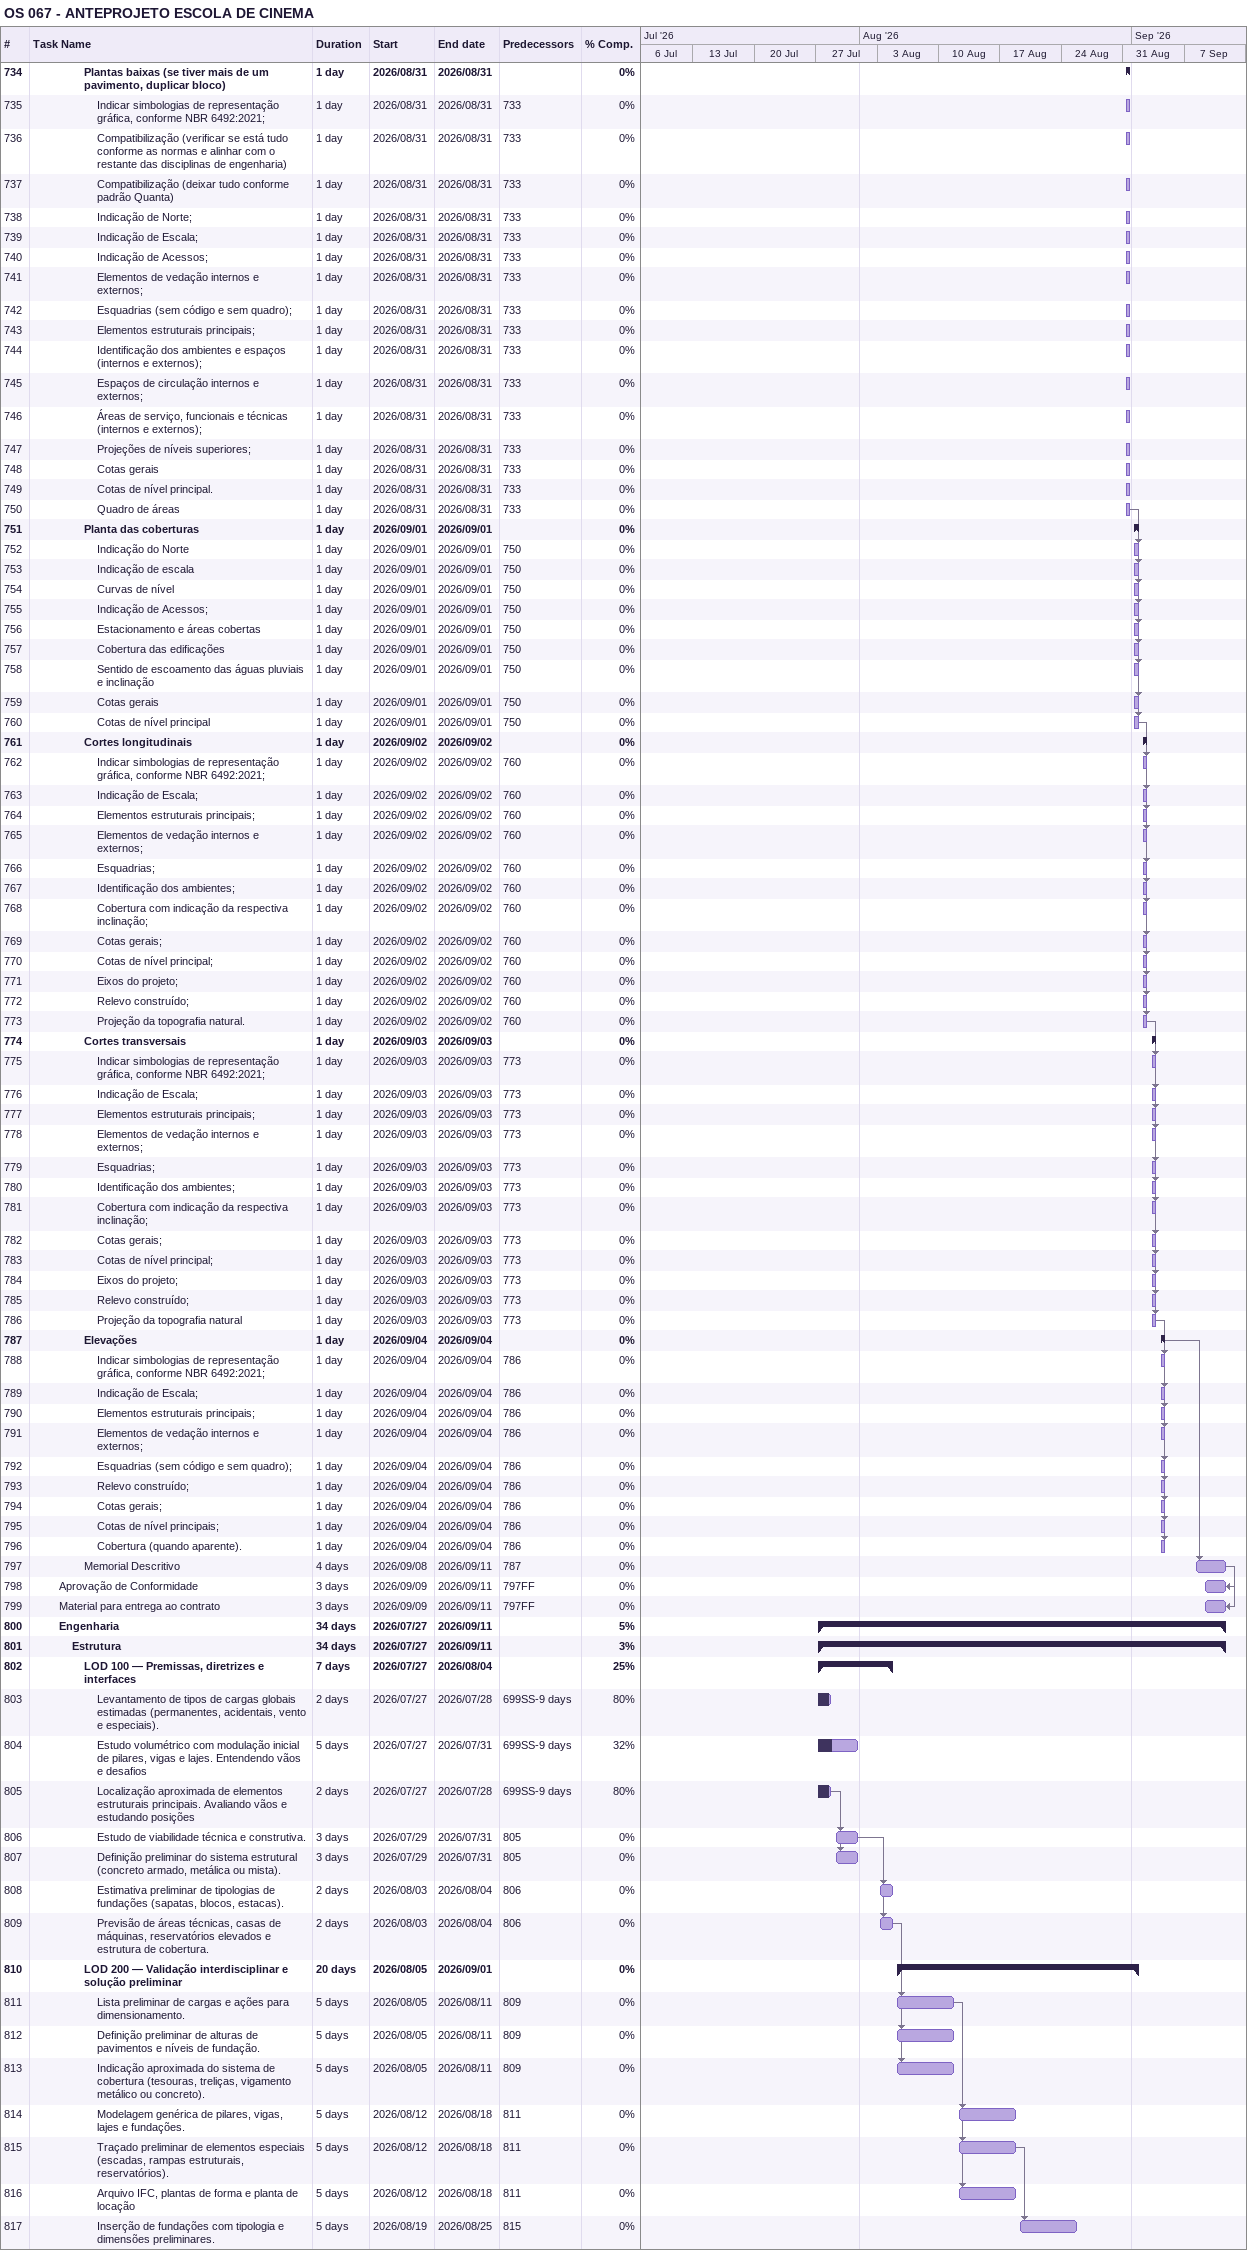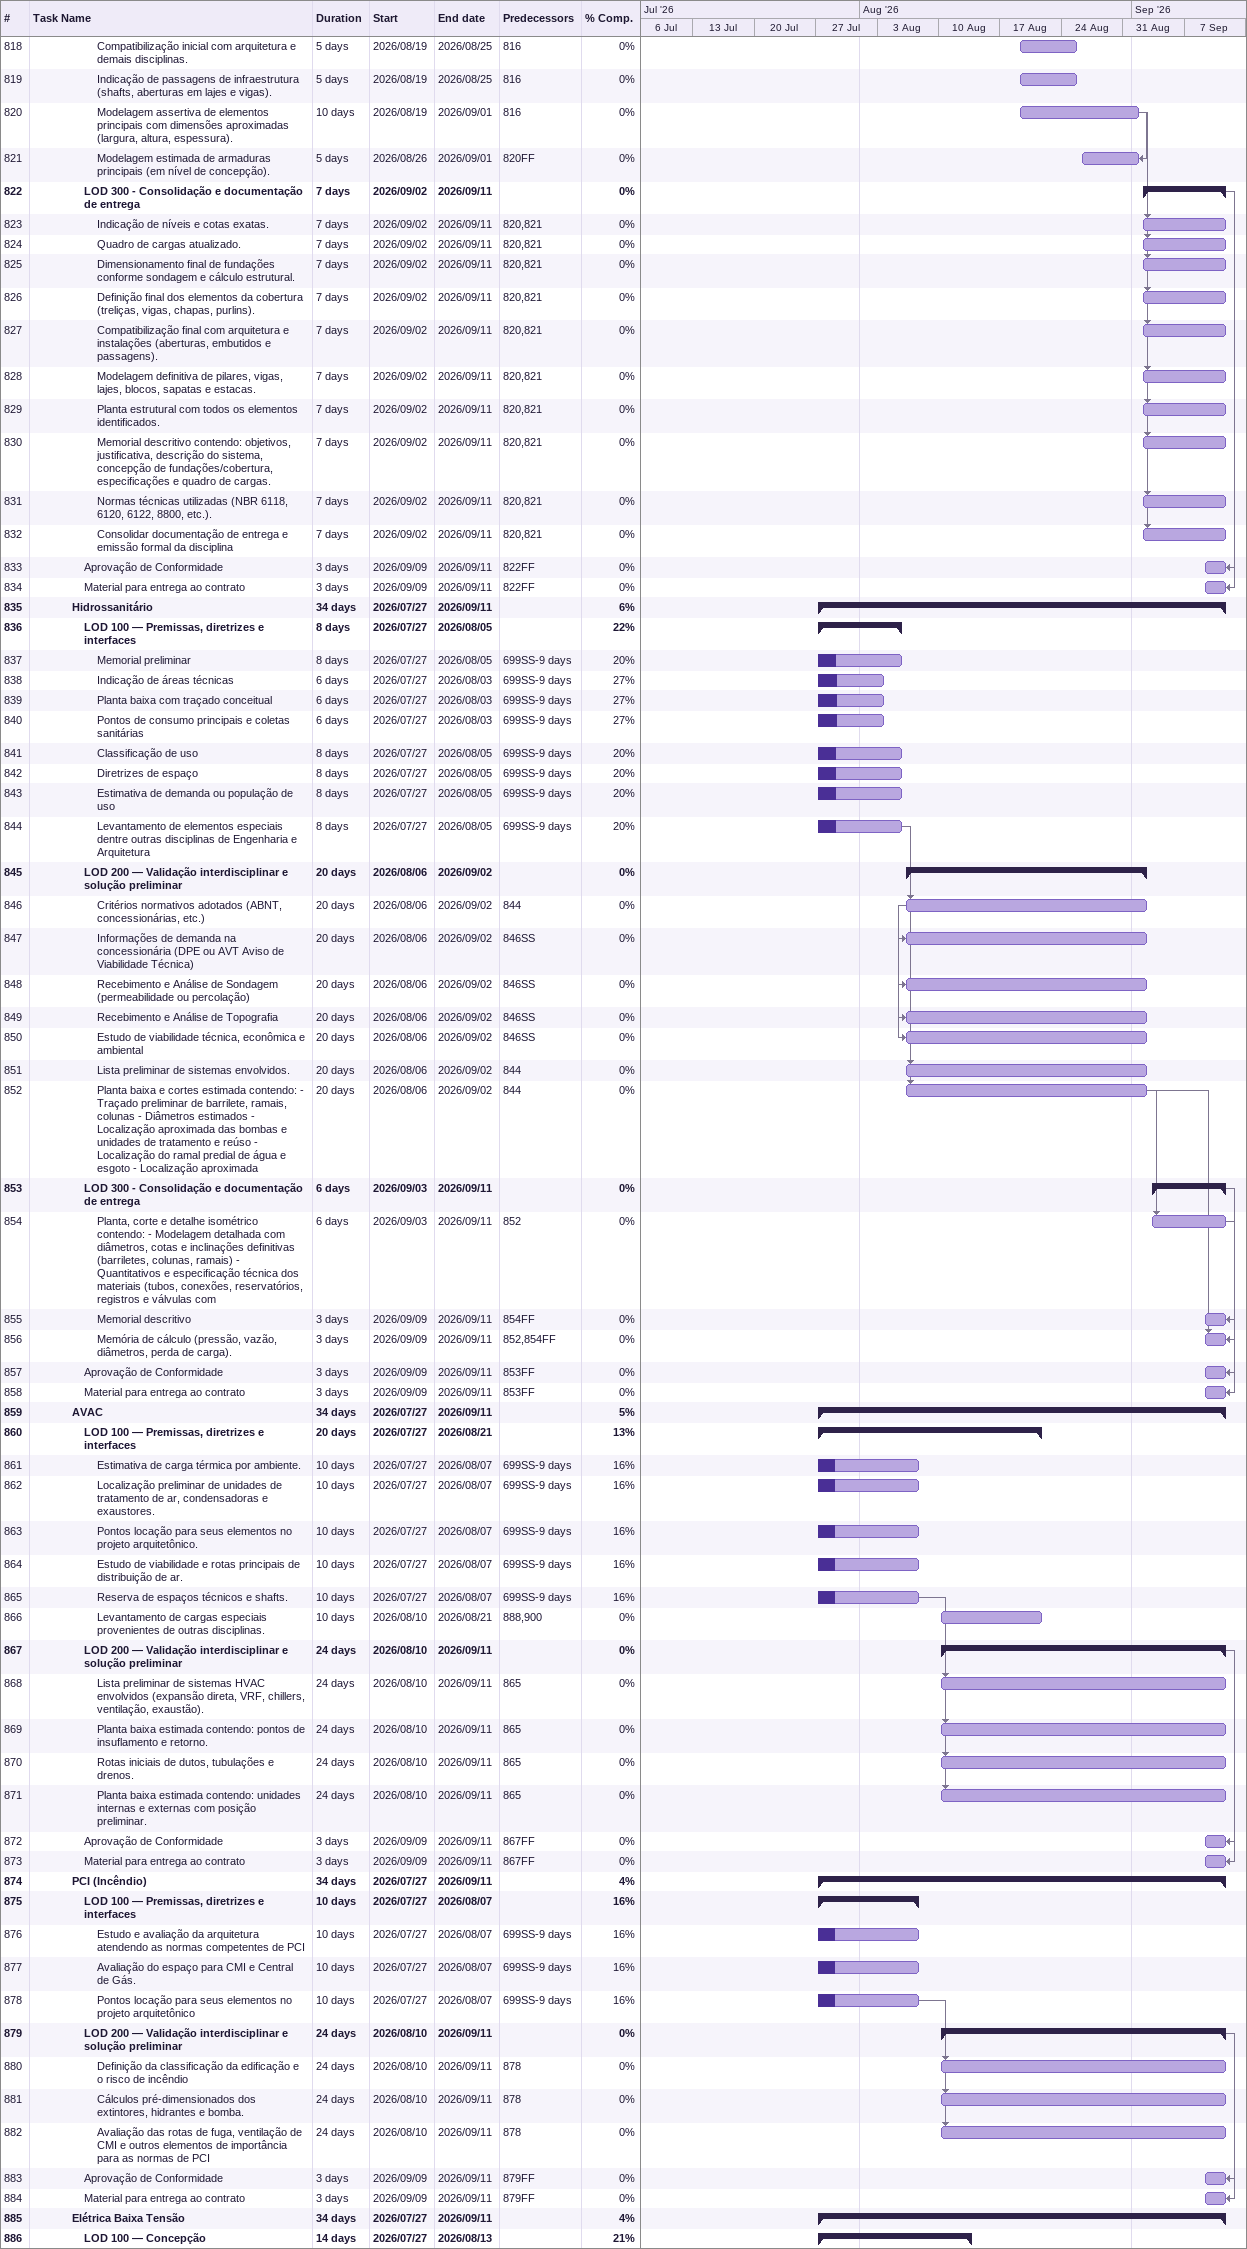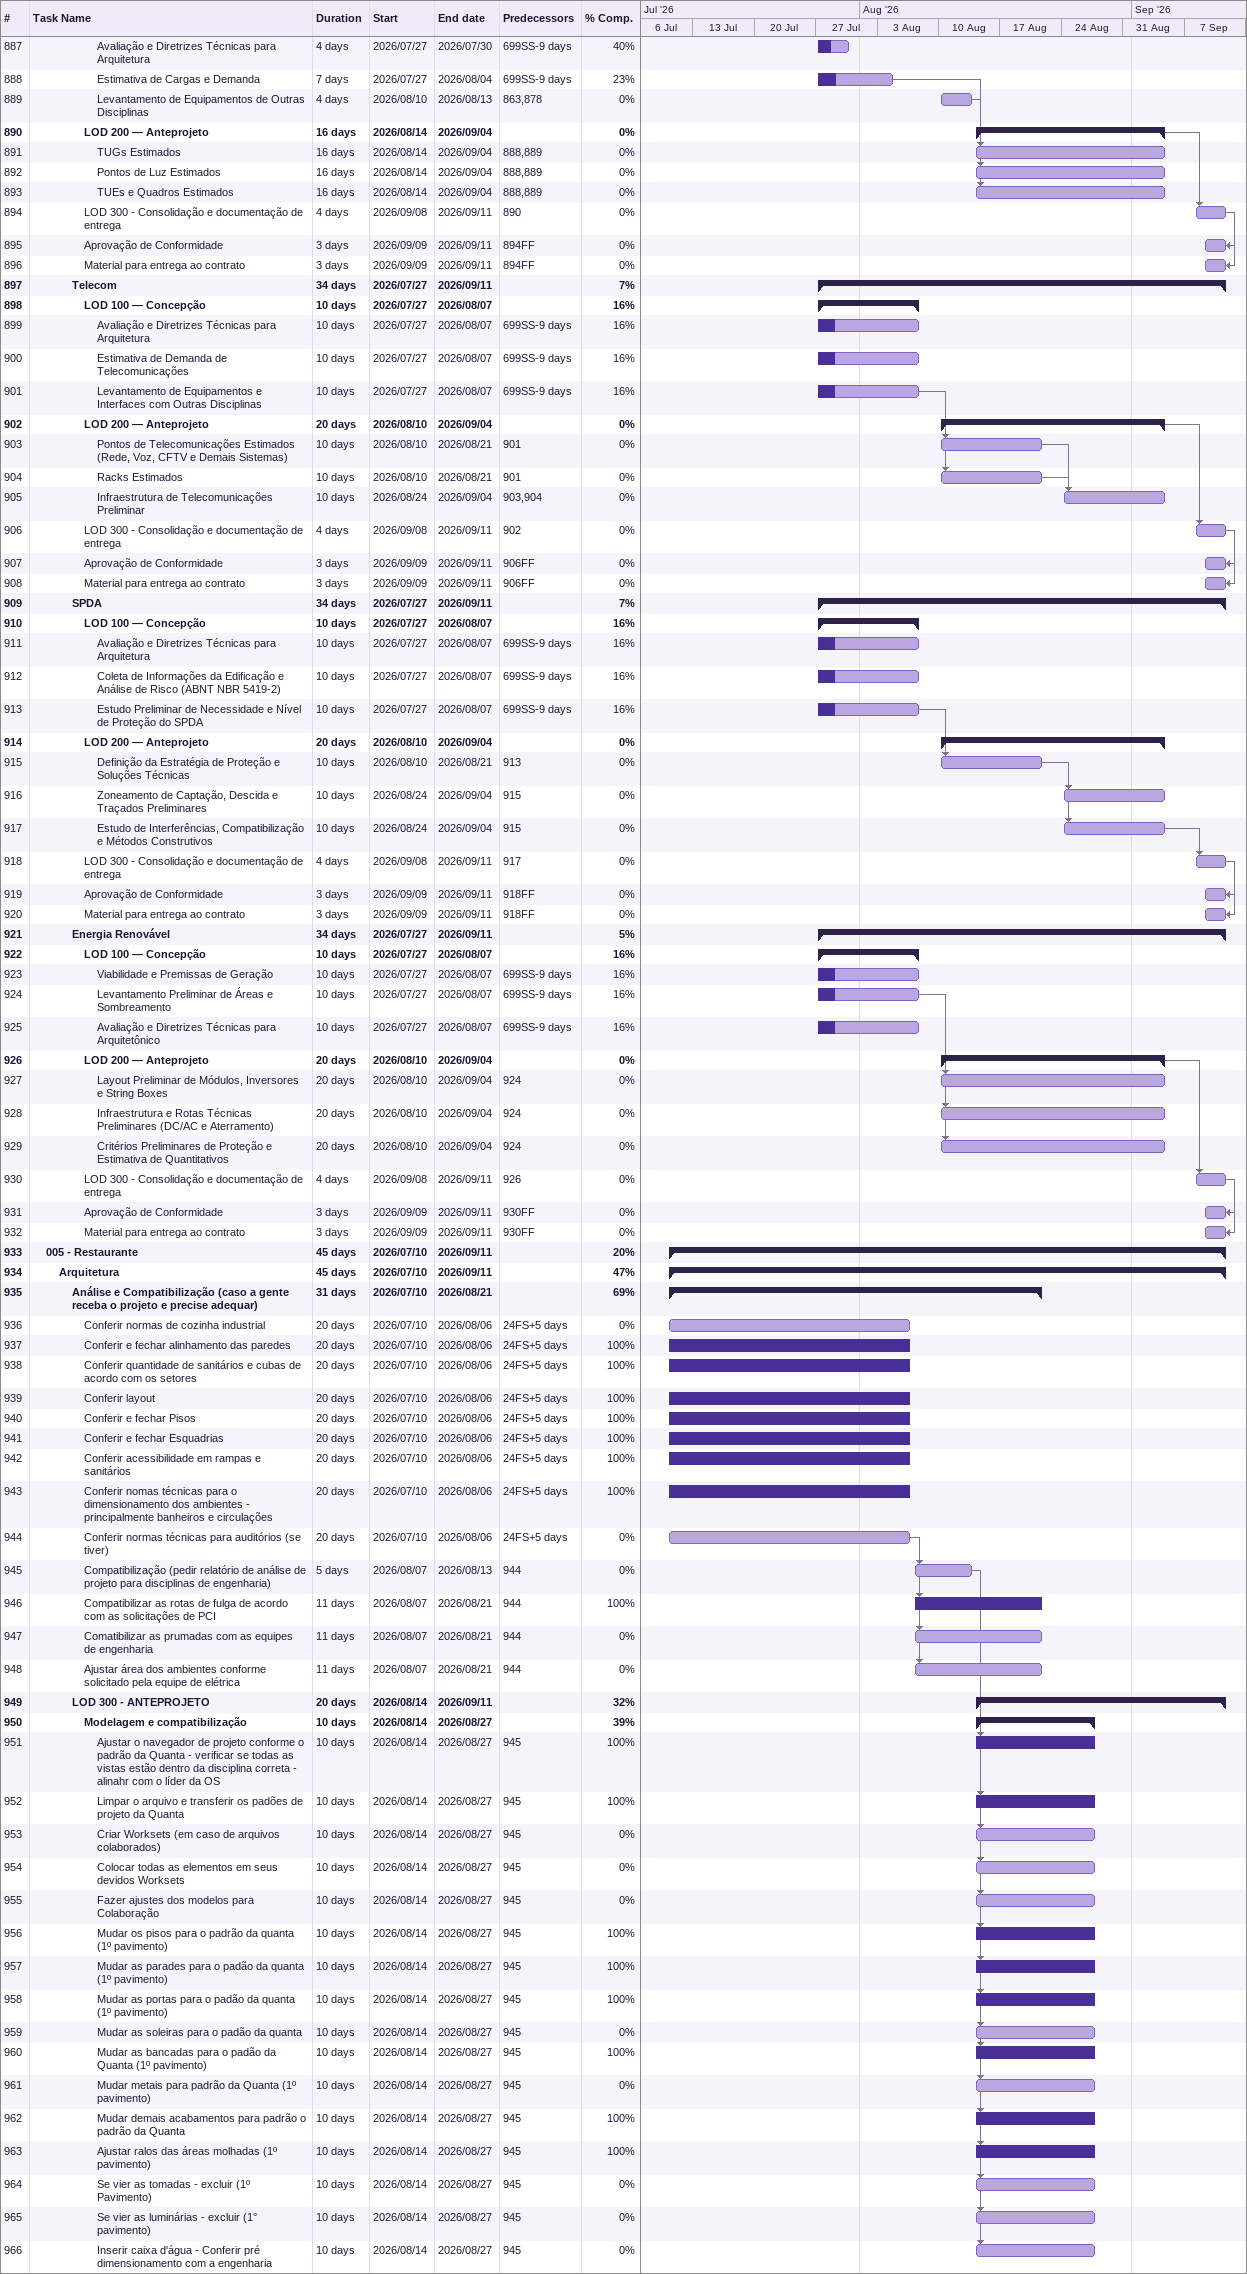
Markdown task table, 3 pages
OS 067 - ANTEPROJETO ESCOLA DE CINEMA

| ID | Level | Task | Duration | Start | Finish | Predecessors | % complete |
|---|---|---|---|---|---|---|---|
| 734 | 5 | **Plantas baixas (se tiver mais de um pavimento, duplicar bloco)** | 1d | 2026-08-31 | 2026-08-31 |  | 0 |
| 735 | 6 | Indicar simbologias de representação gráfica, conforme NBR 6492:2021; | 1d | 2026-08-31 | 2026-08-31 | 733 | 0 |
| 736 | 6 | Compatibilização (verificar se está tudo conforme as normas e alinhar com o restante das disciplinas de engenharia) | 1d | 2026-08-31 | 2026-08-31 | 733 | 0 |
| 737 | 6 | Compatibilização (deixar tudo conforme padrão Quanta) | 1d | 2026-08-31 | 2026-08-31 | 733 | 0 |
| 738 | 6 | Indicação de Norte; | 1d | 2026-08-31 | 2026-08-31 | 733 | 0 |
| 739 | 6 | Indicação de Escala; | 1d | 2026-08-31 | 2026-08-31 | 733 | 0 |
| 740 | 6 | Indicação de Acessos; | 1d | 2026-08-31 | 2026-08-31 | 733 | 0 |
| 741 | 6 | Elementos de vedação internos e externos; | 1d | 2026-08-31 | 2026-08-31 | 733 | 0 |
| 742 | 6 | Esquadrias (sem código e sem quadro); | 1d | 2026-08-31 | 2026-08-31 | 733 | 0 |
| 743 | 6 | Elementos estruturais principais; | 1d | 2026-08-31 | 2026-08-31 | 733 | 0 |
| 744 | 6 | Identificação dos ambientes e espaços (internos e externos); | 1d | 2026-08-31 | 2026-08-31 | 733 | 0 |
| 745 | 6 | Espaços de circulação internos e externos; | 1d | 2026-08-31 | 2026-08-31 | 733 | 0 |
| 746 | 6 | Áreas de serviço, funcionais e técnicas (internos e externos); | 1d | 2026-08-31 | 2026-08-31 | 733 | 0 |
| 747 | 6 | Projeções de níveis superiores; | 1d | 2026-08-31 | 2026-08-31 | 733 | 0 |
| 748 | 6 | Cotas gerais | 1d | 2026-08-31 | 2026-08-31 | 733 | 0 |
| 749 | 6 | Cotas de nível principal. | 1d | 2026-08-31 | 2026-08-31 | 733 | 0 |
| 750 | 6 | Quadro de áreas | 1d | 2026-08-31 | 2026-08-31 | 733 | 0 |
| 751 | 5 | **Planta das coberturas** | 1d | 2026-09-01 | 2026-09-01 |  | 0 |
| 752 | 6 | Indicação do Norte | 1d | 2026-09-01 | 2026-09-01 | 750 | 0 |
| 753 | 6 | Indicação de escala | 1d | 2026-09-01 | 2026-09-01 | 750 | 0 |
| 754 | 6 | Curvas de nível | 1d | 2026-09-01 | 2026-09-01 | 750 | 0 |
| 755 | 6 | Indicação de Acessos; | 1d | 2026-09-01 | 2026-09-01 | 750 | 0 |
| 756 | 6 | Estacionamento e áreas cobertas | 1d | 2026-09-01 | 2026-09-01 | 750 | 0 |
| 757 | 6 | Cobertura das edificações | 1d | 2026-09-01 | 2026-09-01 | 750 | 0 |
| 758 | 6 | Sentido de escoamento das águas pluviais e inclinação | 1d | 2026-09-01 | 2026-09-01 | 750 | 0 |
| 759 | 6 | Cotas gerais | 1d | 2026-09-01 | 2026-09-01 | 750 | 0 |
| 760 | 6 | Cotas de nível principal | 1d | 2026-09-01 | 2026-09-01 | 750 | 0 |
| 761 | 5 | **Cortes longitudinais** | 1d | 2026-09-02 | 2026-09-02 |  | 0 |
| 762 | 6 | Indicar simbologias de representação gráfica, conforme NBR 6492:2021; | 1d | 2026-09-02 | 2026-09-02 | 760 | 0 |
| 763 | 6 | Indicação de Escala; | 1d | 2026-09-02 | 2026-09-02 | 760 | 0 |
| 764 | 6 | Elementos estruturais principais; | 1d | 2026-09-02 | 2026-09-02 | 760 | 0 |
| 765 | 6 | Elementos de vedação internos e externos; | 1d | 2026-09-02 | 2026-09-02 | 760 | 0 |
| 766 | 6 | Esquadrias; | 1d | 2026-09-02 | 2026-09-02 | 760 | 0 |
| 767 | 6 | Identificação dos ambientes; | 1d | 2026-09-02 | 2026-09-02 | 760 | 0 |
| 768 | 6 | Cobertura com indicação da respectiva inclinação; | 1d | 2026-09-02 | 2026-09-02 | 760 | 0 |
| 769 | 6 | Cotas gerais; | 1d | 2026-09-02 | 2026-09-02 | 760 | 0 |
| 770 | 6 | Cotas de nível principal; | 1d | 2026-09-02 | 2026-09-02 | 760 | 0 |
| 771 | 6 | Eixos do projeto; | 1d | 2026-09-02 | 2026-09-02 | 760 | 0 |
| 772 | 6 | Relevo construído; | 1d | 2026-09-02 | 2026-09-02 | 760 | 0 |
| 773 | 6 | Projeção da topografia natural. | 1d | 2026-09-02 | 2026-09-02 | 760 | 0 |
| 774 | 5 | **Cortes transversais** | 1d | 2026-09-03 | 2026-09-03 |  | 0 |
| 775 | 6 | Indicar simbologias de representação gráfica, conforme NBR 6492:2021; | 1d | 2026-09-03 | 2026-09-03 | 773 | 0 |
| 776 | 6 | Indicação de Escala; | 1d | 2026-09-03 | 2026-09-03 | 773 | 0 |
| 777 | 6 | Elementos estruturais principais; | 1d | 2026-09-03 | 2026-09-03 | 773 | 0 |
| 778 | 6 | Elementos de vedação internos e externos; | 1d | 2026-09-03 | 2026-09-03 | 773 | 0 |
| 779 | 6 | Esquadrias; | 1d | 2026-09-03 | 2026-09-03 | 773 | 0 |
| 780 | 6 | Identificação dos ambientes; | 1d | 2026-09-03 | 2026-09-03 | 773 | 0 |
| 781 | 6 | Cobertura com indicação da respectiva inclinação; | 1d | 2026-09-03 | 2026-09-03 | 773 | 0 |
| 782 | 6 | Cotas gerais; | 1d | 2026-09-03 | 2026-09-03 | 773 | 0 |
| 783 | 6 | Cotas de nível principal; | 1d | 2026-09-03 | 2026-09-03 | 773 | 0 |
| 784 | 6 | Eixos do projeto; | 1d | 2026-09-03 | 2026-09-03 | 773 | 0 |
| 785 | 6 | Relevo construído; | 1d | 2026-09-03 | 2026-09-03 | 773 | 0 |
| 786 | 6 | Projeção da topografia natural | 1d | 2026-09-03 | 2026-09-03 | 773 | 0 |
| 787 | 5 | **Elevações** | 1d | 2026-09-04 | 2026-09-04 |  | 0 |
| 788 | 6 | Indicar simbologias de representação gráfica, conforme NBR 6492:2021; | 1d | 2026-09-04 | 2026-09-04 | 786 | 0 |
| 789 | 6 | Indicação de Escala; | 1d | 2026-09-04 | 2026-09-04 | 786 | 0 |
| 790 | 6 | Elementos estruturais principais; | 1d | 2026-09-04 | 2026-09-04 | 786 | 0 |
| 791 | 6 | Elementos de vedação internos e externos; | 1d | 2026-09-04 | 2026-09-04 | 786 | 0 |
| 792 | 6 | Esquadrias (sem código e sem quadro); | 1d | 2026-09-04 | 2026-09-04 | 786 | 0 |
| 793 | 6 | Relevo construído; | 1d | 2026-09-04 | 2026-09-04 | 786 | 0 |
| 794 | 6 | Cotas gerais; | 1d | 2026-09-04 | 2026-09-04 | 786 | 0 |
| 795 | 6 | Cotas de nível principais; | 1d | 2026-09-04 | 2026-09-04 | 786 | 0 |
| 796 | 6 | Cobertura (quando aparente). | 1d | 2026-09-04 | 2026-09-04 | 786 | 0 |
| 797 | 5 | Memorial Descritivo | 4d | 2026-09-08 | 2026-09-11 | 787 | 0 |
| 798 | 3 | Aprovação de Conformidade | 3d | 2026-09-09 | 2026-09-11 | 797FF | 0 |
| 799 | 3 | Material para entrega ao contrato | 3d | 2026-09-09 | 2026-09-11 | 797FF | 0 |
| 800 | 3 | **Engenharia** | 34d | 2026-07-27 | 2026-09-11 |  | 5 |
| 801 | 4 | **Estrutura** | 34d | 2026-07-27 | 2026-09-11 |  | 3 |
| 802 | 5 | **LOD 100 — Premissas, diretrizes e interfaces** | 7d | 2026-07-27 | 2026-08-04 |  | 25 |
| 803 | 6 | Levantamento de tipos de cargas globais estimadas (permanentes, acidentais, vento e especiais). | 2d | 2026-07-27 | 2026-07-28 | 699SS-9d | 80 |
| 804 | 6 | Estudo volumétrico com modulação inicial de pilares, vigas e lajes. Entendendo vãos e desafios | 5d | 2026-07-27 | 2026-07-31 | 699SS-9d | 32 |
| 805 | 6 | Localização aproximada de elementos estruturais principais. Avaliando vãos e estudando posições | 2d | 2026-07-27 | 2026-07-28 | 699SS-9d | 80 |
| 806 | 6 | Estudo de viabilidade técnica e construtiva. | 3d | 2026-07-29 | 2026-07-31 | 805 | 0 |
| 807 | 6 | Definição preliminar do sistema estrutural (concreto armado, metálica ou mista). | 3d | 2026-07-29 | 2026-07-31 | 805 | 0 |
| 808 | 6 | Estimativa preliminar de tipologias de fundações (sapatas, blocos, estacas). | 2d | 2026-08-03 | 2026-08-04 | 806 | 0 |
| 809 | 6 | Previsão de áreas técnicas, casas de máquinas, reservatórios elevados e estrutura de cobertura. | 2d | 2026-08-03 | 2026-08-04 | 806 | 0 |
| 810 | 5 | **LOD 200 — Validação interdisciplinar e solução preliminar** | 20d | 2026-08-05 | 2026-09-01 |  | 0 |
| 811 | 6 | Lista preliminar de cargas e ações para dimensionamento. | 5d | 2026-08-05 | 2026-08-11 | 809 | 0 |
| 812 | 6 | Definição preliminar de alturas de pavimentos e níveis de fundação. | 5d | 2026-08-05 | 2026-08-11 | 809 | 0 |
| 813 | 6 | Indicação aproximada do sistema de cobertura (tesouras, treliças, vigamento metálico ou concreto). | 5d | 2026-08-05 | 2026-08-11 | 809 | 0 |
| 814 | 6 | Modelagem genérica de pilares, vigas, lajes e fundações. | 5d | 2026-08-12 | 2026-08-18 | 811 | 0 |
| 815 | 6 | Traçado preliminar de elementos especiais (escadas, rampas estruturais, reservatórios). | 5d | 2026-08-12 | 2026-08-18 | 811 | 0 |
| 816 | 6 | Arquivo IFC, plantas de forma e planta de locação | 5d | 2026-08-12 | 2026-08-18 | 811 | 0 |
| 817 | 6 | Inserção de fundações com tipologia e dimensões preliminares. | 5d | 2026-08-19 | 2026-08-25 | 815 | 0 |
| 818 | 6 | Compatibilização inicial com arquitetura e demais disciplinas. | 5d | 2026-08-19 | 2026-08-25 | 816 | 0 |
| 819 | 6 | Indicação de passagens de infraestrutura (shafts, aberturas em lajes e vigas). | 5d | 2026-08-19 | 2026-08-25 | 816 | 0 |
| 820 | 6 | Modelagem assertiva de elementos principais com dimensões aproximadas (largura, altura, espessura). | 10d | 2026-08-19 | 2026-09-01 | 816 | 0 |
| 821 | 6 | Modelagem estimada de armaduras principais (em nível de concepção). | 5d | 2026-08-26 | 2026-09-01 | 820FF | 0 |
| 822 | 5 | **LOD 300 - Consolidação e documentação de entrega** | 7d | 2026-09-02 | 2026-09-11 |  | 0 |
| 823 | 6 | Indicação de níveis e cotas exatas. | 7d | 2026-09-02 | 2026-09-11 | 820, 821 | 0 |
| 824 | 6 | Quadro de cargas atualizado. | 7d | 2026-09-02 | 2026-09-11 | 820, 821 | 0 |
| 825 | 6 | Dimensionamento final de fundações conforme sondagem e cálculo estrutural. | 7d | 2026-09-02 | 2026-09-11 | 820, 821 | 0 |
| 826 | 6 | Definição final dos elementos da cobertura (treliças, vigas, chapas, purlins). | 7d | 2026-09-02 | 2026-09-11 | 820, 821 | 0 |
| 827 | 6 | Compatibilização final com arquitetura e instalações (aberturas, embutidos e passagens). | 7d | 2026-09-02 | 2026-09-11 | 820, 821 | 0 |
| 828 | 6 | Modelagem definitiva de pilares, vigas, lajes, blocos, sapatas e estacas. | 7d | 2026-09-02 | 2026-09-11 | 820, 821 | 0 |
| 829 | 6 | Planta estrutural com todos os elementos identificados. | 7d | 2026-09-02 | 2026-09-11 | 820, 821 | 0 |
| 830 | 6 | Memorial descritivo contendo: objetivos, justificativa, descrição do sistema, concepção de fundações/cobertura, especificações e quadro de cargas. | 7d | 2026-09-02 | 2026-09-11 | 820, 821 | 0 |
| 831 | 6 | Normas técnicas utilizadas (NBR 6118, 6120, 6122, 8800, etc.). | 7d | 2026-09-02 | 2026-09-11 | 820, 821 | 0 |
| 832 | 6 | Consolidar documentação de entrega e emissão formal da disciplina | 7d | 2026-09-02 | 2026-09-11 | 820, 821 | 0 |
| 833 | 5 | Aprovação de Conformidade | 3d | 2026-09-09 | 2026-09-11 | 822FF | 0 |
| 834 | 5 | Material para entrega ao contrato | 3d | 2026-09-09 | 2026-09-11 | 822FF | 0 |
| 835 | 4 | **Hidrossanitário** | 34d | 2026-07-27 | 2026-09-11 |  | 6 |
| 836 | 5 | **LOD 100 — Premissas, diretrizes e interfaces** | 8d | 2026-07-27 | 2026-08-05 |  | 22 |
| 837 | 6 | Memorial preliminar | 8d | 2026-07-27 | 2026-08-05 | 699SS-9d | 20 |
| 838 | 6 | Indicação de áreas técnicas | 6d | 2026-07-27 | 2026-08-03 | 699SS-9d | 27 |
| 839 | 6 | Planta baixa com traçado conceitual | 6d | 2026-07-27 | 2026-08-03 | 699SS-9d | 27 |
| 840 | 6 | Pontos de consumo principais e coletas sanitárias | 6d | 2026-07-27 | 2026-08-03 | 699SS-9d | 27 |
| 841 | 6 | Classificação de uso | 8d | 2026-07-27 | 2026-08-05 | 699SS-9d | 20 |
| 842 | 6 | Diretrizes de espaço | 8d | 2026-07-27 | 2026-08-05 | 699SS-9d | 20 |
| 843 | 6 | Estimativa de demanda ou população de uso | 8d | 2026-07-27 | 2026-08-05 | 699SS-9d | 20 |
| 844 | 6 | Levantamento de elementos especiais dentre outras disciplinas de Engenharia e Arquitetura | 8d | 2026-07-27 | 2026-08-05 | 699SS-9d | 20 |
| 845 | 5 | **LOD 200 — Validação interdisciplinar e solução preliminar** | 20d | 2026-08-06 | 2026-09-02 |  | 0 |
| 846 | 6 | Critérios normativos adotados (ABNT, concessionárias, etc.) | 20d | 2026-08-06 | 2026-09-02 | 844 | 0 |
| 847 | 6 | Informações de demanda na concessionária (DPE ou AVT Aviso de Viabilidade Técnica) | 20d | 2026-08-06 | 2026-09-02 | 846SS | 0 |
| 848 | 6 | Recebimento e Análise de Sondagem (permeabilidade ou percolação) | 20d | 2026-08-06 | 2026-09-02 | 846SS | 0 |
| 849 | 6 | Recebimento e Análise de Topografia | 20d | 2026-08-06 | 2026-09-02 | 846SS | 0 |
| 850 | 6 | Estudo de viabilidade técnica, econômica e ambiental | 20d | 2026-08-06 | 2026-09-02 | 846SS | 0 |
| 851 | 6 | Lista preliminar de sistemas envolvidos. | 20d | 2026-08-06 | 2026-09-02 | 844 | 0 |
| 852 | 6 | Planta baixa e cortes estimada contendo: - Traçado preliminar de barrilete, ramais, colunas - Diâmetros estimados - Localização aproximada das bombas e unidades de tratamento e reúso - Localização do ramal predial de água e esgoto - Localização aproximada | 20d | 2026-08-06 | 2026-09-02 | 844 | 0 |
| 853 | 5 | **LOD 300 - Consolidação e documentação de entrega** | 6d | 2026-09-03 | 2026-09-11 |  | 0 |
| 854 | 6 | Planta, corte e detalhe isométrico contendo: - Modelagem detalhada com diâmetros, cotas e inclinações definitivas (barriletes, colunas, ramais) - Quantitativos e especificação técnica dos materiais (tubos, conexões, reservatórios, registros e válvulas com | 6d | 2026-09-03 | 2026-09-11 | 852 | 0 |
| 855 | 6 | Memorial descritivo | 3d | 2026-09-09 | 2026-09-11 | 854FF | 0 |
| 856 | 6 | Memória de cálculo (pressão, vazão, diâmetros, perda de carga). | 3d | 2026-09-09 | 2026-09-11 | 852, 854FF | 0 |
| 857 | 5 | Aprovação de Conformidade | 3d | 2026-09-09 | 2026-09-11 | 853FF | 0 |
| 858 | 5 | Material para entrega ao contrato | 3d | 2026-09-09 | 2026-09-11 | 853FF | 0 |
| 859 | 4 | **AVAC** | 34d | 2026-07-27 | 2026-09-11 |  | 5 |
| 860 | 5 | **LOD 100 — Premissas, diretrizes e interfaces** | 20d | 2026-07-27 | 2026-08-21 |  | 13 |
| 861 | 6 | Estimativa de carga térmica por ambiente. | 10d | 2026-07-27 | 2026-08-07 | 699SS-9d | 16 |
| 862 | 6 | Localização preliminar de unidades de tratamento de ar, condensadoras e exaustores. | 10d | 2026-07-27 | 2026-08-07 | 699SS-9d | 16 |
| 863 | 6 | Pontos locação para seus elementos no projeto arquitetônico. | 10d | 2026-07-27 | 2026-08-07 | 699SS-9d | 16 |
| 864 | 6 | Estudo de viabilidade e rotas principais de distribuição de ar. | 10d | 2026-07-27 | 2026-08-07 | 699SS-9d | 16 |
| 865 | 6 | Reserva de espaços técnicos e shafts. | 10d | 2026-07-27 | 2026-08-07 | 699SS-9d | 16 |
| 866 | 6 | Levantamento de cargas especiais provenientes de outras disciplinas. | 10d | 2026-08-10 | 2026-08-21 | 888, 900 | 0 |
| 867 | 5 | **LOD 200 — Validação interdisciplinar e solução preliminar** | 24d | 2026-08-10 | 2026-09-11 |  | 0 |
| 868 | 6 | Lista preliminar de sistemas HVAC envolvidos (expansão direta, VRF, chillers, ventilação, exaustão). | 24d | 2026-08-10 | 2026-09-11 | 865 | 0 |
| 869 | 6 | Planta baixa estimada contendo: pontos de insuflamento e retorno. | 24d | 2026-08-10 | 2026-09-11 | 865 | 0 |
| 870 | 6 | Rotas iniciais de dutos, tubulações e drenos. | 24d | 2026-08-10 | 2026-09-11 | 865 | 0 |
| 871 | 6 | Planta baixa estimada contendo: unidades internas e externas com posição preliminar. | 24d | 2026-08-10 | 2026-09-11 | 865 | 0 |
| 872 | 5 | Aprovação de Conformidade | 3d | 2026-09-09 | 2026-09-11 | 867FF | 0 |
| 873 | 5 | Material para entrega ao contrato | 3d | 2026-09-09 | 2026-09-11 | 867FF | 0 |
| 874 | 4 | **PCI (Incêndio)** | 34d | 2026-07-27 | 2026-09-11 |  | 4 |
| 875 | 5 | **LOD 100 — Premissas, diretrizes e interfaces** | 10d | 2026-07-27 | 2026-08-07 |  | 16 |
| 876 | 6 | Estudo e avaliação da arquitetura atendendo as normas competentes de PCI | 10d | 2026-07-27 | 2026-08-07 | 699SS-9d | 16 |
| 877 | 6 | Avaliação do espaço para CMI e Central de Gás. | 10d | 2026-07-27 | 2026-08-07 | 699SS-9d | 16 |
| 878 | 6 | Pontos locação para seus elementos no projeto arquitetônico | 10d | 2026-07-27 | 2026-08-07 | 699SS-9d | 16 |
| 879 | 5 | **LOD 200 — Validação interdisciplinar e solução preliminar** | 24d | 2026-08-10 | 2026-09-11 |  | 0 |
| 880 | 6 | Definição da classificação da edificação e o risco de incêndio | 24d | 2026-08-10 | 2026-09-11 | 878 | 0 |
| 881 | 6 | Cálculos pré-dimensionados dos extintores, hidrantes e bomba. | 24d | 2026-08-10 | 2026-09-11 | 878 | 0 |
| 882 | 6 | Avaliação das rotas de fuga, ventilação de CMI e outros elementos de importância para as normas de PCI | 24d | 2026-08-10 | 2026-09-11 | 878 | 0 |
| 883 | 5 | Aprovação de Conformidade | 3d | 2026-09-09 | 2026-09-11 | 879FF | 0 |
| 884 | 5 | Material para entrega ao contrato | 3d | 2026-09-09 | 2026-09-11 | 879FF | 0 |
| 885 | 4 | **Elétrica Baixa Tensão** | 34d | 2026-07-27 | 2026-09-11 |  | 4 |
| 886 | 5 | **LOD 100 — Concepção** | 14d | 2026-07-27 | 2026-08-13 |  | 21 |
| 887 | 6 | Avaliação e Diretrizes Técnicas para Arquitetura | 4d | 2026-07-27 | 2026-07-30 | 699SS-9d | 40 |
| 888 | 6 | Estimativa de Cargas e Demanda | 7d | 2026-07-27 | 2026-08-04 | 699SS-9d | 23 |
| 889 | 6 | Levantamento de Equipamentos de Outras Disciplinas | 4d | 2026-08-10 | 2026-08-13 | 863, 878 | 0 |
| 890 | 5 | **LOD 200 — Anteprojeto** | 16d | 2026-08-14 | 2026-09-04 |  | 0 |
| 891 | 6 | TUGs Estimados | 16d | 2026-08-14 | 2026-09-04 | 888, 889 | 0 |
| 892 | 6 | Pontos de Luz Estimados | 16d | 2026-08-14 | 2026-09-04 | 888, 889 | 0 |
| 893 | 6 | TUEs e Quadros Estimados | 16d | 2026-08-14 | 2026-09-04 | 888, 889 | 0 |
| 894 | 5 | LOD 300 - Consolidação e documentação de entrega | 4d | 2026-09-08 | 2026-09-11 | 890 | 0 |
| 895 | 5 | Aprovação de Conformidade | 3d | 2026-09-09 | 2026-09-11 | 894FF | 0 |
| 896 | 5 | Material para entrega ao contrato | 3d | 2026-09-09 | 2026-09-11 | 894FF | 0 |
| 897 | 4 | **Telecom** | 34d | 2026-07-27 | 2026-09-11 |  | 7 |
| 898 | 5 | **LOD 100 — Concepção** | 10d | 2026-07-27 | 2026-08-07 |  | 16 |
| 899 | 6 | Avaliação e Diretrizes Técnicas para Arquitetura | 10d | 2026-07-27 | 2026-08-07 | 699SS-9d | 16 |
| 900 | 6 | Estimativa de Demanda de Telecomunicações | 10d | 2026-07-27 | 2026-08-07 | 699SS-9d | 16 |
| 901 | 6 | Levantamento de Equipamentos e Interfaces com Outras Disciplinas | 10d | 2026-07-27 | 2026-08-07 | 699SS-9d | 16 |
| 902 | 5 | **LOD 200 — Anteprojeto** | 20d | 2026-08-10 | 2026-09-04 |  | 0 |
| 903 | 6 | Pontos de Telecomunicações Estimados (Rede, Voz, CFTV e Demais Sistemas) | 10d | 2026-08-10 | 2026-08-21 | 901 | 0 |
| 904 | 6 | Racks Estimados | 10d | 2026-08-10 | 2026-08-21 | 901 | 0 |
| 905 | 6 | Infraestrutura de Telecomunicações Preliminar | 10d | 2026-08-24 | 2026-09-04 | 903, 904 | 0 |
| 906 | 5 | LOD 300 - Consolidação e documentação de entrega | 4d | 2026-09-08 | 2026-09-11 | 902 | 0 |
| 907 | 5 | Aprovação de Conformidade | 3d | 2026-09-09 | 2026-09-11 | 906FF | 0 |
| 908 | 5 | Material para entrega ao contrato | 3d | 2026-09-09 | 2026-09-11 | 906FF | 0 |
| 909 | 4 | **SPDA** | 34d | 2026-07-27 | 2026-09-11 |  | 7 |
| 910 | 5 | **LOD 100 — Concepção** | 10d | 2026-07-27 | 2026-08-07 |  | 16 |
| 911 | 6 | Avaliação e Diretrizes Técnicas para Arquitetura | 10d | 2026-07-27 | 2026-08-07 | 699SS-9d | 16 |
| 912 | 6 | Coleta de Informações da Edificação e Análise de Risco (ABNT NBR 5419-2) | 10d | 2026-07-27 | 2026-08-07 | 699SS-9d | 16 |
| 913 | 6 | Estudo Preliminar de Necessidade e Nível de Proteção do SPDA | 10d | 2026-07-27 | 2026-08-07 | 699SS-9d | 16 |
| 914 | 5 | **LOD 200 — Anteprojeto** | 20d | 2026-08-10 | 2026-09-04 |  | 0 |
| 915 | 6 | Definição da Estratégia de Proteção e Soluções Técnicas | 10d | 2026-08-10 | 2026-08-21 | 913 | 0 |
| 916 | 6 | Zoneamento de Captação, Descida e Traçados Preliminares | 10d | 2026-08-24 | 2026-09-04 | 915 | 0 |
| 917 | 6 | Estudo de Interferências, Compatibilização e Métodos Construtivos | 10d | 2026-08-24 | 2026-09-04 | 915 | 0 |
| 918 | 5 | LOD 300 - Consolidação e documentação de entrega | 4d | 2026-09-08 | 2026-09-11 | 917 | 0 |
| 919 | 5 | Aprovação de Conformidade | 3d | 2026-09-09 | 2026-09-11 | 918FF | 0 |
| 920 | 5 | Material para entrega ao contrato | 3d | 2026-09-09 | 2026-09-11 | 918FF | 0 |
| 921 | 4 | **Energia Renovável** | 34d | 2026-07-27 | 2026-09-11 |  | 5 |
| 922 | 5 | **LOD 100 — Concepção** | 10d | 2026-07-27 | 2026-08-07 |  | 16 |
| 923 | 6 | Viabilidade e Premissas de Geração | 10d | 2026-07-27 | 2026-08-07 | 699SS-9d | 16 |
| 924 | 6 | Levantamento Preliminar de Áreas e Sombreamento | 10d | 2026-07-27 | 2026-08-07 | 699SS-9d | 16 |
| 925 | 6 | Avaliação e Diretrizes Técnicas para Arquitetônico | 10d | 2026-07-27 | 2026-08-07 | 699SS-9d | 16 |
| 926 | 5 | **LOD 200 — Anteprojeto** | 20d | 2026-08-10 | 2026-09-04 |  | 0 |
| 927 | 6 | Layout Preliminar de Módulos, Inversores e String Boxes | 20d | 2026-08-10 | 2026-09-04 | 924 | 0 |
| 928 | 6 | Infraestrutura e Rotas Técnicas Preliminares (DC/AC e Aterramento) | 20d | 2026-08-10 | 2026-09-04 | 924 | 0 |
| 929 | 6 | Critérios Preliminares de Proteção e Estimativa de Quantitativos | 20d | 2026-08-10 | 2026-09-04 | 924 | 0 |
| 930 | 5 | LOD 300 - Consolidação e documentação de entrega | 4d | 2026-09-08 | 2026-09-11 | 926 | 0 |
| 931 | 5 | Aprovação de Conformidade | 3d | 2026-09-09 | 2026-09-11 | 930FF | 0 |
| 932 | 5 | Material para entrega ao contrato | 3d | 2026-09-09 | 2026-09-11 | 930FF | 0 |
| 933 | 2 | **005 - Restaurante** | 45d | 2026-07-10 | 2026-09-11 |  | 20 |
| 934 | 3 | **Arquitetura** | 45d | 2026-07-10 | 2026-09-11 |  | 47 |
| 935 | 4 | **Análise e Compatibilização (caso a gente receba o projeto e precise adequar)** | 31d | 2026-07-10 | 2026-08-21 |  | 69 |
| 936 | 5 | Conferir normas de cozinha industrial | 20d | 2026-07-10 | 2026-08-06 | 24FS+5d | 0 |
| 937 | 5 | Conferir e fechar alinhamento das paredes | 20d | 2026-07-10 | 2026-08-06 | 24FS+5d | 100 |
| 938 | 5 | Conferir quantidade de sanitários e cubas de acordo com os setores | 20d | 2026-07-10 | 2026-08-06 | 24FS+5d | 100 |
| 939 | 5 | Conferir layout | 20d | 2026-07-10 | 2026-08-06 | 24FS+5d | 100 |
| 940 | 5 | Conferir e fechar Pisos | 20d | 2026-07-10 | 2026-08-06 | 24FS+5d | 100 |
| 941 | 5 | Conferir e fechar Esquadrias | 20d | 2026-07-10 | 2026-08-06 | 24FS+5d | 100 |
| 942 | 5 | Conferir acessibilidade em rampas e sanitários | 20d | 2026-07-10 | 2026-08-06 | 24FS+5d | 100 |
| 943 | 5 | Conferir nomas técnicas para o dimensionamento dos ambientes - principalmente banheiros e circulações | 20d | 2026-07-10 | 2026-08-06 | 24FS+5d | 100 |
| 944 | 5 | Conferir normas técnicas para auditórios (se tiver) | 20d | 2026-07-10 | 2026-08-06 | 24FS+5d | 0 |
| 945 | 5 | Compatibilização (pedir relatório de análise de projeto para disciplinas de engenharia) | 5d | 2026-08-07 | 2026-08-13 | 944 | 0 |
| 946 | 5 | Compatibilizar as rotas de fulga de acordo com as solicitações de PCI | 11d | 2026-08-07 | 2026-08-21 | 944 | 100 |
| 947 | 5 | Comatibilizar as prumadas com as equipes de engenharia | 11d | 2026-08-07 | 2026-08-21 | 944 | 0 |
| 948 | 5 | Ajustar área dos ambientes conforme solicitado pela equipe de elétrica | 11d | 2026-08-07 | 2026-08-21 | 944 | 0 |
| 949 | 4 | **LOD 300 - ANTEPROJETO** | 20d | 2026-08-14 | 2026-09-11 |  | 32 |
| 950 | 5 | **Modelagem e compatibilização** | 10d | 2026-08-14 | 2026-08-27 |  | 39 |
| 951 | 6 | Ajustar o navegador de projeto conforme o padrão da Quanta - verificar se todas as vistas estão dentro da disciplina correta - alinahr com o líder da OS | 10d | 2026-08-14 | 2026-08-27 | 945 | 100 |
| 952 | 6 | Limpar o arquivo e transferir os padões de projeto da Quanta | 10d | 2026-08-14 | 2026-08-27 | 945 | 100 |
| 953 | 6 | Criar Worksets (em caso de arquivos colaborados) | 10d | 2026-08-14 | 2026-08-27 | 945 | 0 |
| 954 | 6 | Colocar todas as elementos em seus devidos Worksets | 10d | 2026-08-14 | 2026-08-27 | 945 | 0 |
| 955 | 6 | Fazer ajustes dos modelos para Colaboração | 10d | 2026-08-14 | 2026-08-27 | 945 | 0 |
| 956 | 6 | Mudar os pisos para o padrão da quanta (1º pavimento) | 10d | 2026-08-14 | 2026-08-27 | 945 | 100 |
| 957 | 6 | Mudar as parades para o padão da quanta (1º pavimento) | 10d | 2026-08-14 | 2026-08-27 | 945 | 100 |
| 958 | 6 | Mudar as portas para o padão da quanta (1º pavimento) | 10d | 2026-08-14 | 2026-08-27 | 945 | 100 |
| 959 | 6 | Mudar as soleiras para o padão da quanta | 10d | 2026-08-14 | 2026-08-27 | 945 | 0 |
| 960 | 6 | Mudar as bancadas para o padão da Quanta (1º pavimento) | 10d | 2026-08-14 | 2026-08-27 | 945 | 100 |
| 961 | 6 | Mudar metais para padrão da Quanta (1º pavimento) | 10d | 2026-08-14 | 2026-08-27 | 945 | 0 |
| 962 | 6 | Mudar demais acabamentos para padrão o padrão da Quanta | 10d | 2026-08-14 | 2026-08-27 | 945 | 100 |
| 963 | 6 | Ajustar ralos das áreas molhadas (1º pavimento) | 10d | 2026-08-14 | 2026-08-27 | 945 | 100 |
| 964 | 6 | Se vier as tomadas - excluir (1º Pavimento) | 10d | 2026-08-14 | 2026-08-27 | 945 | 0 |
| 965 | 6 | Se vier as luminárias - excluir (1° pavimento) | 10d | 2026-08-14 | 2026-08-27 | 945 | 0 |
| 966 | 6 | Inserir caixa d'água - Conferir pré dimensionamento com a engenharia | 10d | 2026-08-14 | 2026-08-27 | 945 | 0 |
